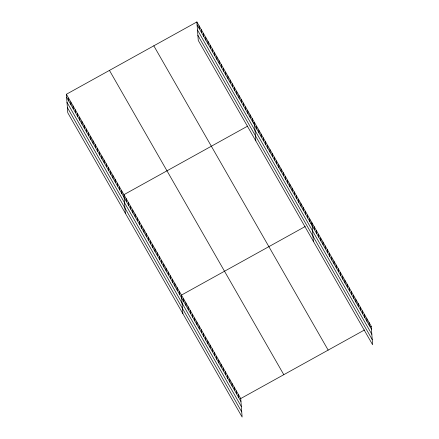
<?xml version="1.0" encoding="UTF-8"?>
<svg xmlns="http://www.w3.org/2000/svg" width="439" height="439" viewBox="0 0 439 439"><rect width="100%" height="100%" fill="white"/><g stroke="black" fill="none" stroke-linecap="round" stroke-linejoin="round"><path stroke-width="0.66" d="M66.388 94.264L240.731 398.557L242.125 417.05L67.776 112.757L66.388 94.264L196.875 21.95L371.224 326.243L372.612 344.736L198.269 40.443L196.875 21.95M247.7 126.086L123.919 194.68L125.313 213.173M253.292 122.986L254.411 122.366L255.8 140.859M305.231 226.502L181.455 295.096L182.843 313.589M310.828 223.402L311.942 222.782L313.336 241.274M240.731 398.557L364.513 329.963M370.104 326.863L371.224 326.243M197.1 24.88L371.443 329.173M197.484 30.017L371.828 334.309M197.879 35.307L372.228 339.599M153.815 45.815L328.158 350.108M109.448 70.399L283.792 374.692M66.607 97.195L240.951 401.487M66.991 102.331L241.34 406.624M67.392 107.621L241.735 411.914M369.029 322.413L369.248 325.343M366.828 318.577L367.053 321.513M364.633 314.747L364.858 317.677M362.438 310.916L362.658 313.847M360.243 307.086L360.463 310.016M358.048 303.25L358.268 306.181M355.853 299.42L356.073 302.35M353.658 295.59L353.878 298.52M351.463 291.754L351.683 294.69M349.268 287.924L349.488 290.854M347.073 284.093L347.293 287.024M344.878 280.263L345.098 283.193M342.683 276.427L342.903 279.358M340.483 272.597L340.708 275.527M338.288 268.767L338.513 271.697M336.093 264.931L336.312 267.867M333.898 261.101L334.117 264.031M331.703 257.27L331.922 260.201M329.508 253.44L329.727 256.371M327.313 249.604L327.532 252.535M325.118 245.774L325.337 248.704M322.923 241.944L323.142 244.874M320.728 238.108L320.947 241.044M318.533 234.278L318.752 237.208M316.338 230.448L316.557 233.378M314.143 226.617L314.362 229.548M309.731 218.924L309.95 221.854M307.519 215.061L307.739 217.991M305.308 211.197L305.528 214.128M303.091 207.334L303.316 210.265M300.88 203.471L301.099 206.401M298.668 199.608L298.888 202.544M296.457 195.75L296.676 198.68M294.24 191.887L294.465 194.817M292.028 188.024L292.248 190.954M289.817 184.161L290.036 187.091M287.605 180.297L287.825 183.233M285.388 176.44L285.613 179.37M283.177 172.576L283.396 175.507M280.965 168.713L281.185 171.644M278.754 164.85L278.974 167.78M276.537 160.987L276.762 163.917M274.326 157.124L274.545 160.059M272.114 153.266L272.334 156.196M269.903 149.403L270.122 152.333M267.686 145.539L267.911 148.47M265.474 141.676L265.694 144.607M263.263 137.813L263.482 140.749M261.051 133.955L261.271 136.886M258.834 130.092L259.059 133.022M256.623 126.229L256.842 129.159M252.2 118.503L252.42 121.438M249.983 114.645L250.208 117.575M247.772 110.782L247.991 113.712M245.56 106.918L245.78 109.849M243.349 103.055L243.568 105.986M241.132 99.192L241.357 102.122M238.92 95.329L239.14 98.265M236.709 91.471L236.928 94.401M234.497 87.608L234.717 90.538M232.28 83.745L232.505 86.675M230.069 79.882L230.288 82.812M227.857 76.018L228.077 78.954M225.646 72.161L225.865 75.091M223.429 68.297L223.654 71.228M221.218 64.434L221.437 67.365M219.006 60.571L219.226 63.501M216.795 56.708L217.014 59.638M214.578 52.85L214.803 55.78M238.536 394.727L238.756 397.657M212.366 48.987L212.586 51.917M236.341 390.897L236.561 393.827M210.155 45.124L210.374 48.054M234.146 387.061L234.366 389.991M207.943 41.261L208.163 44.191M231.951 383.231L232.171 386.161M205.726 37.397L205.951 40.328M229.756 379.4L229.976 382.331M203.515 33.534L203.734 36.47M227.561 375.564L227.781 378.5M201.303 29.676L201.523 32.607M225.366 371.734L225.586 374.665M199.092 25.813L199.311 28.744M223.171 367.904L223.391 370.834M220.971 364.074L221.196 367.004M218.776 360.238L219.001 363.168M216.581 356.408L216.8 359.338M214.386 352.577L214.605 355.508M212.191 348.742L212.41 351.677M209.996 344.911L210.215 347.842M207.801 341.081L208.02 344.011M205.606 337.251L205.825 340.181M203.411 333.415L203.63 336.345M201.216 329.585L201.435 332.515M199.021 325.754L199.24 328.685M196.826 321.919L197.045 324.855M194.625 318.088L194.85 321.019M192.43 314.258L192.655 317.188M190.235 310.428L190.455 313.358M188.04 306.592L188.26 309.522M185.845 302.762L186.065 305.692M183.65 298.932L183.87 301.862M179.244 291.238L179.463 294.168M177.027 287.375L177.252 290.305M174.815 283.512L175.035 286.442M172.604 279.648L172.823 282.579M170.392 275.785L170.612 278.716M168.175 271.928L168.4 274.858M165.964 268.064L166.183 270.995M163.752 264.201L163.972 267.131M161.541 260.338L161.761 263.268M159.324 256.475L159.549 259.405M157.113 252.612L157.332 255.547M154.901 248.754L155.121 251.684M152.69 244.891L152.909 247.821M150.473 241.027L150.698 243.958M148.261 237.164L148.481 240.095M146.05 233.301L146.269 236.237M143.838 229.443L144.058 232.374M141.621 225.58L141.846 228.51M139.41 221.717L139.629 224.647M137.198 217.854L137.418 220.784M134.987 213.991L135.207 216.921M132.77 210.127L132.995 213.063M130.559 206.27L130.778 209.2M128.347 202.406L128.567 205.337M126.136 198.543L126.355 201.474M121.707 190.817L121.927 193.753M119.496 186.959L119.715 189.889M117.284 183.096L117.504 186.026M115.067 179.233L115.292 182.163M112.856 175.37L113.075 178.3M110.644 171.506L110.864 174.437M108.433 167.649L108.652 170.579M106.216 163.785L106.441 166.716M104.005 159.922L104.224 162.853M101.793 156.059L102.013 158.989M99.582 152.196L99.801 155.126M97.365 148.333L97.59 151.268M95.153 144.475L95.373 147.405M92.942 140.612L93.161 143.542M90.73 136.748L90.95 139.679M88.513 132.885L88.738 135.816M86.302 129.022L86.521 131.958M84.09 125.164L84.31 128.095M81.879 121.301L82.098 124.232M79.662 117.438L79.887 120.368M77.451 113.575L77.67 116.505M75.239 109.712L75.459 112.642M73.028 105.854L73.247 108.784M70.811 101.991L71.036 104.921M68.599 98.127L68.819 101.058"/></g></svg>
